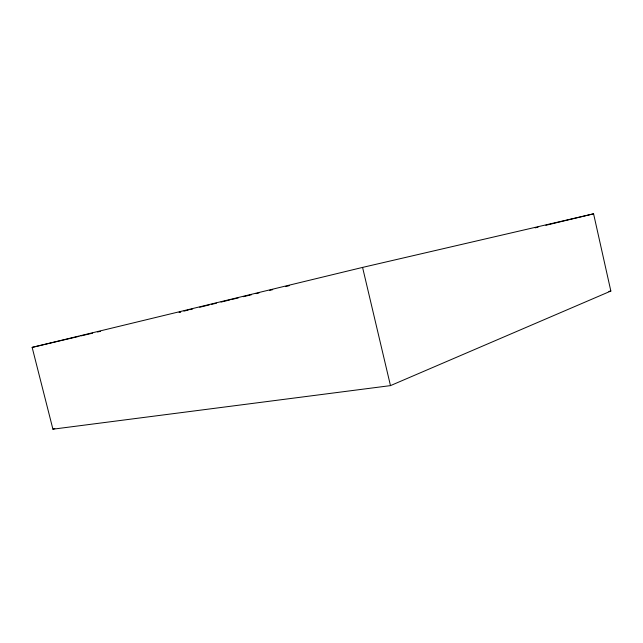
<?xml version="1.0" encoding="UTF-8"?>
<svg xmlns="http://www.w3.org/2000/svg" width="643" height="643" viewBox="0 0 643 643"><rect width="100%" height="100%" fill="white"/><g stroke="black" fill="none" stroke-linecap="round" stroke-linejoin="round"><path stroke-width="0.96" d="M390.478 385.623L610.85 291.046L593.577 213.814L362.572 267.408L32.15 347.389L52.919 429.186L390.478 385.623L362.572 267.408M52.919 429.186L54.832 428.568M535.137 227.855L538.062 227.156M545.851 225.283L593.577 213.814M32.15 347.389L78.976 336.369M80.922 335.911L92.632 333.154M97.503 332.005L100.437 331.314M608.873 291.4L610.85 291.046M180.731 312.072A146.813 0.458 -13.4 0 1 179.984 312.128M183.946 311.116A146.813 0.458 -13.4 0 1 188.399 310.014M189.733 309.685A146.813 0.458 -13.4 0 1 192.675 308.961M199.716 307.241A146.813 0.458 -13.4 0 1 209.345 304.903M211.33 304.42A146.813 0.458 -13.4 0 1 216.458 303.174M221.031 302.073A146.813 0.458 -13.4 0 1 229.889 299.935M231.962 299.437A146.813 0.458 -13.4 0 1 238.336 297.902M243.343 296.696A146.813 0.458 -13.4 0 1 251.421 294.759M256.091 293.634A146.813 0.458 -13.4 0 1 258.944 292.951M269.706 290.371A146.813 0.458 -13.4 0 1 272.704 289.655M285.436 286.609A146.813 0.458 -13.4 0 1 289.213 285.701"/></g></svg>
